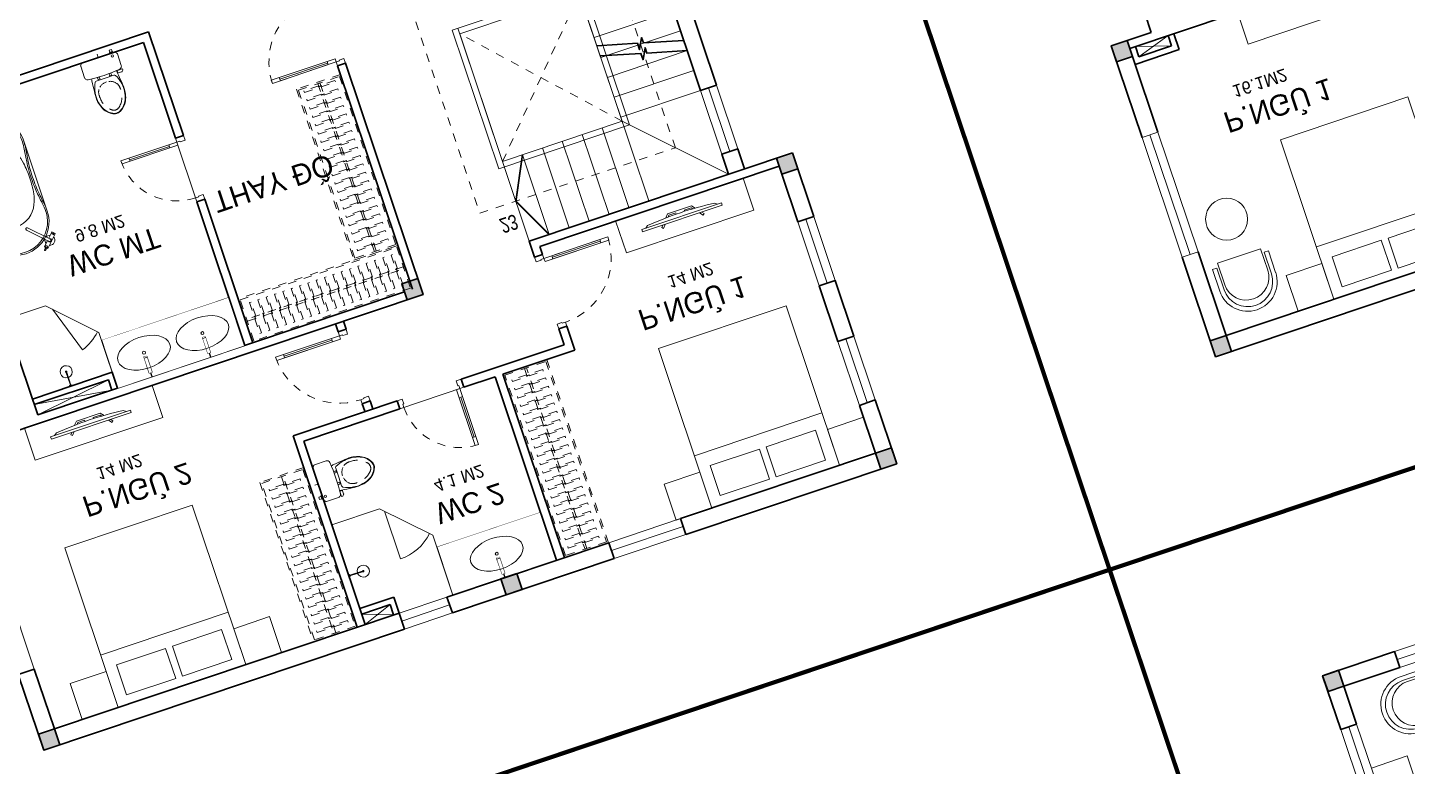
# Model space of a CAD drawing. Header units: metres. Extents: x 568336 to 569219, y 2065964 to 2066430.
# Drawn here: x 568357.95 to 568374.36, y 2066070.62 to 2066079.41 of the extents above; entities that cross this region are included whole.
import ezdxf

# ---------------------------------------------------------------- set-up
doc = ezdxf.new("R2010")
doc.units = ezdxf.units.M
for name, pattern in [('CENTER', [2, 1.25, -0.25, 0.25, -0.25]), ('DASHED', [0.75, 0.5, -0.25]), ('HIDDEN', [0.375, 0.25, -0.125]), ('HIDDEN2', [0.1875, 0.125, -0.0625]), ('X-5M-G-MB PHONGNGU$0$HIDDEN2', [0.1875, 0.125, -0.0625]), ('xref-thap C (mb tang 32-2)$0$HIDDEN', [0.375, 0.25, -0.125]), ('Xref-VCMT-BT3 - tuong bao$0$HIDDEN', [0.375, 0.25, -0.125])]:
    doc.linetypes.add(name, pattern=pattern)
doc.layers.get('0').update_dxf_attribs({"linetype": 'CONTINUOUS'})
doc.layers.get('DEFPOINTS').update_dxf_attribs({"linetype": 'CONTINUOUS'})
for name, color, linetype, lineweight in [('-CONCRETE', 1, 'CONTINUOUS', 35), ('-DOOR', 137, 'CONTINUOUS', 9), ('-FURNITURE', 46, 'CONTINUOUS', 9), ('-HIDE', 3, 'HIDDEN', 13), ('-KH', 143, 'CONTINUOUS', 13), ('-LINE1', 7, 'CONTINUOUS', 18), ('-RANH GIOI KHU DAT', 12, 'CENTER', 18), ('-TEXT', 7, 'CONTINUOUS', 15), ('-WALL', 4, 'CONTINUOUS', 35), ('Bighome_khuat', 251, 'DASHED', 5), ('TEXT25', 2, 'CONTINUOUS', 13)]:
    doc.layers.add(name, color=color, linetype=linetype, lineweight=lineweight)
doc.layers.add('-HATCH CONCRETE', color=54, linetype='CONTINUOUS')
doc.styles.add('1', font='arial.ttf')
doc.styles.add('T1', font='', dxfattribs={"height": 200})
doc.styles.get('T1').set_extended_font_data('VNgeometric Light')

# ---------------------------------------------------------------- blocks, each defined once
blk = doc.blocks.new('A$C32e20c34')
blk.add_line((657, 2050), (657, 450))
for points in [[(0, 2050), (450, 2050), (450, 2500), (0, 2500)], [(109, 1910), (485.5, 1910), (485.5, 1292.5), (109, 1292.5)], [(109, 590), (485.5, 590), (485.5, 1207.5), (109, 1207.5)], [(0, 450), (450, 450), (450, 0), (0, 0)]]:
    blk.add_lwpolyline(points, close=True)
blk.add_lwpolyline([(0, 2050), (2000, 2050), (2000, 450), (0, 450), (0, 2050)])
blk = doc.blocks.new('A$C5C575821')
at = {"layer": '-CONCRETE'}
h = blk.add_hatch(color=256, dxfattribs=at)
h.dxf.hatch_style = 1
h.paths.add_polyline_path([(0, 200), (0, 0), (200, 0), (200, 200)])
blk.add_lwpolyline([(0, 0), (200, 0), (200, 200), (0, 200)], close=True, dxfattribs=at)
blk = doc.blocks.new('LUOI M1')
at = {"layer": '-WALL'}
for p in [(-200, 13100), (4600, 13100), (8100, 13100), (-200, 9400), (4600, 9400), (8100, 9400), (-200, 5600), (4600, 5600), (8100, 5600), (-200, -200), (4600, -200), (8100, -200)]:
    blk.add_blockref('A$C5C575821', p, dxfattribs=at)
blk = doc.blocks.new('A$C06be1633')
at = {"layer": '-FURNITURE'}
for p, q in [((0, 54), (0, 324)), ((54, 54), (54, 324)), ((81, 0), (81, 270)), ((621, 270), (621, 0)), ((648, 324), (648, 54)), ((701, 324), (701, 54)), ((0, 54), (54, 54)), ((621, 0), (81, 0)), ((648, 54), (701, 54))]:
    blk.add_line(p, q, dxfattribs=at)
for centre, radius in [((351, 324), 351), ((351, 324), 297), ((351, 270), 270)]:
    blk.add_arc(centre, radius, 0, 180, dxfattribs=at)
blk = doc.blocks.new('BT1-T2')
at = {"layer": '-DOOR'}
for points in [[(203287, 45901), (203287, 46101), (201287, 46101), (201287, 45901)], [(203987, 45426), (204187, 45426), (204187, 44626), (203987, 44626)], [(195887, 44851), (195687, 44851), (195687, 43351), (195887, 43351)]]:
    blk.add_lwpolyline(points, close=True, dxfattribs=at)
for points in [[(203287, 46001), (201287, 46001)], [(204087, 45426), (204087, 44626)], [(195787, 44851), (195787, 43351)]]:
    blk.add_lwpolyline(points, dxfattribs=at)
at = {"layer": '-FURNITURE'}
blk.add_lwpolyline([(197239, 42701), (197239, 42301), (198839, 42301), (198839, 42701)], close=True, dxfattribs=at)
for points in [[(196367, 42431), (195957, 42301)], [(196367, 42301), (195957, 42431)]]:
    blk.add_lwpolyline(points, dxfattribs=at)
blk.add_circle((196332, 44592), 250, dxfattribs=at)
at = {"layer": '-RANH GIOI KHU DAT', "linetype": 'HIDDEN', "ltscale": 10, "const_width": 50}
blk.add_lwpolyline([(193687, 28101), (206187, 28101), (206187, 48101), (193687, 48101)], close=True, dxfattribs=at)
at = {"layer": '-WALL'}
for p, q in [((195687, 46101), (201287, 46101)), ((195687, 44851), (195687, 46101)), ((203287, 46101), (204187, 46101)), ((204187, 45426), (204187, 46101)), ((195887, 45901), (200487, 45901)), ((195887, 44851), (195887, 45901)), ((203287, 45901), (203987, 45901)), ((203987, 45426), (203987, 45901)), ((204187, 45426), (203987, 45426)), ((195687, 42201), (195687, 43351)), ((195887, 42401), (195887, 43351)), ((195887, 42501), (196437, 42501)), ((195957, 42431), (195957, 42301)), ((195957, 42431), (196367, 42431)), ((196367, 42431), (196367, 42301)), ((196437, 42501), (196437, 42301)), ((196188, 42201), (195687, 42201)), ((195887, 42301), (199487, 42301)), ((196188, 41961), (196188, 42201))]:
    blk.add_line(p, q, dxfattribs=at)
blk.add_lwpolyline([(203287, 45901), (203287, 46101)], dxfattribs=at)
at = {"layer": '-CONCRETE', "xscale": -1}
blk.add_blockref('LUOI M1', (203987, 32801), dxfattribs=at)
at = {"layer": '-FURNITURE'}
for name, p, rotation in [('A$C32e20c34', (196789, 45901), 270), ('A$C06be1633', (202982, 45797), 270), ('A$C32e20c34', (203987, 44876), 180)]:
    blk.add_blockref(name, p, dxfattribs=dict(at, rotation=rotation))
blk.add_blockref('A$C06be1633', (195982, 45053), dxfattribs=at)
at = {"layer": '-TEXT', "color": 2}
blk.add_text('P.NGỦ 1', height=250, dxfattribs=at).set_placement((196676, 43383))
at = {"layer": 'TEXT25', "style": 'T1'}
blk.add_text('16.1M2', height=150, rotation=360, dxfattribs=at).set_placement((196887, 43109))
blk = doc.blocks.new('BT4-T2')
at = {"layer": '-RANH GIOI KHU DAT', "linetype": 'HIDDEN', "ltscale": 10, "const_width": 50}
blk.add_lwpolyline([(200732, -112710), (181732, -112710), (181732, -127710), (186732, -132710), (200732, -132710)], close=True, dxfattribs=at)
blk = doc.blocks.new('Sink_Cicle')
blk.add_lwpolyline([(17, -50), (-17, -50), (-18, -252), (17, -252)], close=True)
blk.add_circle((0, -300), 17.5)
at = {"layer": 'DEFPOINTS'}
blk.add_line((0, -100), (0, 0), dxfattribs=at)
blk.add_wipeout([(17, -50), (-17, -50), (-18, -252), (17, -252)])
at = {"layer": '-FURNITURE', "linetype": 'Continuous'}
blk.add_ellipse((0, -300), major_axis=(-325, 0), ratio=0.584615, dxfattribs=at)
blk.add_line((-18, -237), (17, -237))
blk = doc.blocks.new('*U192')
at = {"ltscale": 300}
blk.add_lwpolyline([(0, 0), (1300, 0), (1300, -600), (0, -600)], close=True, dxfattribs=at)
blk.add_wipeout([(0, 0), (1300, 0), (1300, -600), (0, -600)], dxfattribs=at)
blk.add_blockref('Sink_Cicle', (650, 0), dxfattribs=at)
blk = doc.blocks.new('*U88')
at = {"color": 251}
blk.add_line((-70, 100), (-70, 700), dxfattribs=at)
for points in [[(-50, 0), (-50, 800), (-90, 800), (-90, 0)], [(-50, 100), (-90, 100), (-90, 700), (-50, 700)], [(-900, -100), (-840, -100), (-840, -40), (-850, -40), (-850, 0), (-900, 0)], [(0, -100), (-60, -100), (-60, -40), (-50, -40), (-50, 0), (0, 0)]]:
    blk.add_lwpolyline(points, close=True)
at = {"layer": 'Bighome_khuat', "linetype": 'Xref-VCMT-BT3 - tuong bao$0$HIDDEN'}
blk.add_arc((-50, 0), 800, 90, 180, dxfattribs=at)
blk = doc.blocks.new('A$C52EE6B0C')
for p, q in [((-17.21, 15.73), (17.22, 15.73)), ((-17.21, -15.76), (17.25, -15.76))]:
    blk.add_line(p, q)
for radius in [1.2, 1.06]:
    blk.add_circle((0, -0.01), radius)
for centre, radius, start, end in [((-17.24, -0.01), 15.75, 90.00005, 180.00602), ((-17.21, 0), 15.03, 114.01434, 180.05883), ((-17.26, 0.1), 14.92, 89.8926, 114.01434), ((-18.18, -21.57), 37.31, 80.32537, 88.55949), ((-17.86, -16.41), 31.44, 80.9553, 88.85173), ((3.49, 116.01), 102.69, 260.80643, 264.35645), ((10, 158.8), 145.24, 261.32176, 262.65662), ((-0.88, 77.07), 62.8, 262.97229, 270.8035), ((-0.44, 89.41), 75.84, 265.33614, 270.33552), ((0.89, 77.07), 62.8, 269.1965, 277.02771), ((0.58, 84.46), 70.9, 269.53626, 275.75097), ((-18.44, 226.88), 214.55, 276.99221, 278.59677), ((-9.99, 158.8), 145.24, 277.34338, 278.67824), ((18.19, -21.57), 37.31, 91.44051, 99.67463), ((17.5, -11.01), 26.04, 90.57162, 98.52624), ((17.38, 0.65), 14.38, 65.52402, 90.57162), ((17.25, -0.01), 15.75, 359.99398, 89.99995), ((17.03, -0.12), 15.22, 0.40185, 65.52402), ((-7.45, -0.4), 12.19, 113.36694, 178.17202), ((-5.42, -2.21), 14.69, 98.51976, 117.85129), ((-0.26, -36.68), 49.55, 89.69838, 98.51976), ((0.27, -36.68), 49.55, 81.48024, 90.30162), ((5.43, -2.21), 14.69, 62.14871, 81.48024), ((7.46, -0.4), 12.19, 1.82798, 66.63306), ((28.3, 2.77), 0.286, 160.80789, 185.67758), ((1.03, 0.06), 27.11, 359.84479, 5.67758), ((28.15, 2.82), 0.123, 123.47411, 160.80789), ((28.12, 2.87), 0.0732, 85.79125, 123.47411), ((28.11, 2.83), 0.109, 39.09426, 85.79125), ((27.99, 2.72), 0.275, 4.9413, 41.00239), ((1.84, 0.05), 26.56, 359.86069, 5.81543), ((-17.24, -0.02), 15.75, 179.99398, 269.99995), ((-17.21, -0.03), 15.03, 179.94113, 245.98566), ((-7.45, 0.37), 12.19, 181.82798, 246.63306), ((7.46, 0.37), 12.19, 293.36694, 358.17202), ((17.25, -0.02), 15.75, 270.00005, 0.00602), ((17.03, 0.09), 15.22, 294.47598, 359.59814), ((1.03, -0.09), 27.11, 354.32242, 0.15521), ((28.3, -2.8), 0.286, 174.32242, 199.19211), ((28.15, -2.85), 0.123, 199.19211, 236.52589), ((28.12, -2.89), 0.0732, 236.52589, 274.20875), ((28.11, -2.86), 0.109, 274.20875, 320.90574), ((27.99, -2.75), 0.275, 318.99761, 355.0587), ((1.84, -0.08), 26.56, 354.18457, 0.13931), ((-5.42, 2.18), 14.69, 242.14871, 261.48024), ((-0.26, 36.65), 49.55, 261.48024, 270.30162), ((0.27, 36.65), 49.55, 269.69838, 278.51976), ((5.43, 2.18), 14.69, 278.51976, 297.85129), ((-17.26, -0.13), 14.92, 245.98566, 270.1074), ((-18.18, 21.54), 37.31, 271.44051, 279.67463), ((-17.86, 16.38), 31.44, 271.14827, 279.0447), ((3.49, -116.04), 102.69, 95.64355, 99.19357), ((10, -158.82), 145.24, 97.34338, 98.67824), ((-0.88, -77.1), 62.8, 89.1965, 97.02771), ((-0.44, -89.44), 75.84, 89.66448, 94.66386), ((0.58, -84.49), 70.9, 84.24903, 90.46374), ((0.89, -77.1), 62.8, 82.97229, 90.8035), ((-18.44, -226.91), 214.55, 81.40323, 83.00779), ((-9.99, -158.82), 145.24, 81.32176, 82.65662), ((18.19, 21.54), 37.31, 260.32537, 268.55949), ((17.5, 10.99), 26.04, 261.47376, 269.42838), ((17.38, -0.67), 14.38, 269.42838, 294.47598)]:
    blk.add_arc(centre, radius, start, end)
at = {"layer": 'DEFPOINTS'}
for tag, p in [('MODELNUMBER', (0, 0)), ('TRADENAME', (0, 0)), ('PRODUCT', (0, 0)), ('MATERIAL', (0, -0.01))]:
    blk.add_attdef(tag, p, '', height=0.001, dxfattribs=at)
blk = doc.blocks.new('A$C4D835AF5')
at = {"layer": '-FURNITURE', "ltscale": 8}
for p, q in [((-3.94, 0.33), (-3.94, 0.87)), ((-3.86, 0.31), (-3.92, 0.31)), ((3.15, 0.91), (-3.9, 0.91)), ((-3.55, 0.46), (-3.55, 0.49)), ((-3.34, 0.49), (-3.34, 0.46)), ((-0.59, 0), (-0.59, -12.09)), ((0.59, 0), (0.59, -12.09)), ((3.15, -0.91), (3.15, 0.91)), ((3.17, 0.9), (3.15, 0.9)), ((3.17, -0.9), (3.17, 0.9)), ((3.19, 0.91), (3.98, 0.91)), ((4, -0.89), (4, 0.89)), ((-3.94, -0.87), (-3.94, -0.33)), ((-3.86, -0.31), (-3.92, -0.31)), ((-0.59, -0.91), (-3.9, -0.91)), ((-3.7, -0.45), (-3.7, -0.42)), ((-3.63, -0.46), (-3.62, -0.45)), ((-3.59, -0.47), (-3.59, -0.46)), ((-3.52, -0.47), (-3.52, -0.47)), ((-3.48, -0.49), (-3.49, -0.47)), ((-3.41, -0.49), (-3.4, -0.47)), ((-3.37, -0.47), (-3.37, -0.47)), ((-3.3, -0.47), (-3.3, -0.46)), ((-3.26, -0.46), (-3.27, -0.45)), ((-3.19, -0.45), (-3.19, -0.42)), ((3.15, -0.91), (0.59, -0.91)), ((3.17, -0.9), (3.15, -0.9)), ((3.19, -0.91), (3.98, -0.91))]:
    blk.add_line(p, q, dxfattribs=at)
for radius in [0.311, 0.264]:
    blk.add_circle((3.58, 0), radius, dxfattribs=at)
for centre, radius, start, end in [((-5.16, 0), 0.25, 92.26055, 178.09314), ((-5.17, -0.01), 0.24, 175.39887, 267.68368), ((-5.41, -2528.91), 2529.16, 89.96608, 89.99458), ((-3.9, 0.87), 0.0394, 90, 180), ((-3.92, 0.33), 0.0197, 180, 270), ((-3.44, -0.18), 0.68, 90.01556, 98.89807), ((-3.45, -0.18), 0.68, 81.10193, 89.98434), ((0, 0), 2.36, 22.54031, 157.45969), ((0, 0), 0.787, 318.59038, 221.40962), ((0, 0), 0.591, 0, 180), ((3.19, 0.89), 0.0197, 90, 180), ((3.98, 0.89), 0.0197, 0, 90), ((-4.56, 275.44), 275.69, 269.87137, 270.13441), ((-3.92, -0.33), 0.0197, 90, 180), ((-3.9, -0.87), 0.0394, 180, 270), ((-3.69, -0.45), 0.0116, 184.97306, 258.03407), ((-3.65, -0.25), 0.212, 257.28159, 272.58374), ((-3.64, -0.45), 0.0113, 272.46568, 345.44763), ((-3.58, -0.47), 0.0111, 186.41498, 247.44266), ((-3.54, -0.29), 0.191, 257.51752, 274.78533), ((-3.53, -0.47), 0.013, 270.86275, 343.93336), ((-3.47, -0.49), 0.0123, 192.37903, 260.14229), ((-3.45, -0.3), 0.207, 262.20059, 277.93411), ((-3.42, -0.49), 0.0113, 277.30775, 350.61998), ((-3.36, -0.47), 0.012, 194.1286, 259.0417), ((-3.34, -0.27), 0.209, 264.20628, 279.02841), ((-3.31, -0.47), 0.013, 269.18756, 350.22193), ((-3.25, -0.45), 0.0111, 194.19217, 261.8514), ((-3.24, -0.24), 0.225, 267.1756, 281.67278), ((-3.2, -0.45), 0.0128, 280.60322, 352.14738), ((0, 0), 2.36, 202.54031, 255.4906), ((0, 0), 2.36, 284.50926, 337.45969), ((3.19, -0.89), 0.0197, 180, 270), ((3.98, -0.89), 0.0197, 270, 0), ((0, -12.09), 0.591, 180, 0)]:
    blk.add_arc(centre, radius, start, end, dxfattribs=at)
blk.add_ellipse((-3.44, 0), major_axis=(0.555, 0), ratio=0.849194, dxfattribs=at)
for tag, p in [('MODELNUMBER', (0, 0.01)), ('TRADENAME', (0, 0.01)), ('PRODUCT', (0, 0.01)), ('MATERIAL', (0, 0))]:
    blk.add_attdef(tag, p, '', height=0.001, dxfattribs=at)
blk = doc.blocks.new('A$C513779E1')
at = {"layer": '-FURNITURE', "ltscale": 5}
for p, q in [((-156, -560), (-156, -682)), ((164, -561), (164, -682))]:
    blk.add_line(p, q, dxfattribs=at)
for centre, radius, start, end in [((-121, -560), 34.2, 97.7975, 180.4786), ((-1, -2204), 1683, 85.3853, 94.2746), ((130, -561), 34.2, 359.5588, 82.2399), ((-122, -683), 34.2, 179.465, 262.1462), ((-1, 962), 1683, 265.7382, 274.6274), ((130, -682), 34.2, 277.7038, 0.3849)]:
    blk.add_arc(centre, radius, start, end, dxfattribs=at)
at = {"layer": '-FURNITURE', "ltscale": 8}
ref = blk.add_blockref('A$C4D835AF5', (-319, 776), dxfattribs=dict(at, xscale=-25.08682081009749, yscale=25.08682081009749, zscale=25.08682081009749, rotation=45))
ref.add_attrib('MODELNUMBER', 'K-T97328-4', (-319, 776), dxfattribs={"layer": 'DEFPOINTS', "height": 0.0251, "rotation": 225})
ref.add_attrib('TRADENAME', 'PURIST', (-319, 776), dxfattribs={"layer": 'DEFPOINTS', "height": 0.0251, "rotation": 225})
ref.add_attrib('PRODUCT', 'BATH FILLER', (-319, 776), dxfattribs={"layer": 'DEFPOINTS', "height": 0.0251, "rotation": 225})
ref.add_attrib('MATERIAL', 'PREMIUM MATERIALS', (-319, 776), dxfattribs={"layer": 'DEFPOINTS', "height": 0.0251, "rotation": 225})
at = {"layer": '-FURNITURE', "xscale": 25.39829667096628, "yscale": 25.39829667096628, "zscale": 25.39829667096628, "rotation": 270}
blk.add_blockref('A$C52EE6B0C', (0, 0), dxfattribs=at).add_auto_attribs({'MODELNUMBER': 'K-1800', 'TRADENAME': 'ABRAZO', 'PRODUCT': 'BATH', 'MATERIAL': 'LITHOCAST'})
blk = doc.blocks.new('shower')
for points in [[(180919, -32316), (180912, -32316), (180912, -32147), (180919, -32147)], [(180929, -32327), (180902, -32327), (180902, -32316), (180929, -32316)]]:
    blk.add_lwpolyline(points, close=True)
for radius, start, end in [(72, 272.7907, 267.2093), (8.35, 294.8355, 245.1645)]:
    blk.add_arc((180916, -32147), radius, start, end)
blk = doc.blocks.new('A$C18091ED7')
for p, q in [((0, -42), (0, 0)), ((146, -27), (179, -27)), ((146, -27), (146, -30)), ((146, -30), (166, -30)), ((153, -37), (146, -30)), ((152, 0), (152, -27)), ((152, 0), (179, 0)), ((153, -37), (166, -37)), ((153, -40), (153, -37)), ((153, -40), (178, -40)), ((153, -40), (178, -40)), ((153, -40), (153, -42)), ((185, -30), (166, -30)), ((178, -37), (166, -37)), ((185, -30), (178, -37)), ((178, -37), (178, -40)), ((178, -40), (178, -42)), ((179, 0), (179, -27)), ((179, -27), (185, -27)), ((185, -27), (185, -30)), ((-83, -267), (-83, -300)), ((-83, -278), (-83, -288)), ((-61, -290), (-83, -290)), ((-63, -265), (-81, -265)), ((-61, -267), (-61, -300)), ((61, -267), (61, -300)), ((61, -290), (83, -290)), ((63, -265), (81, -265)), ((83, -267), (83, -300)), ((83, -278), (83, -288)), ((165, -262), (165, -290)), ((168, -260), (228, -260)), ((168, -292), (207, -292)), ((231, -274), (231, -262))]:
    blk.add_line(p, q)
for points in [[(230, -219, -0.137407), (225, -235), (222, -241, -0.236081), (198, -255, -0.051961), (-198, -255, -0.236081), (-222, -241), (-225, -235, -0.137407), (-230, -219), (-230, -72, -0.198912), (-226, -63), (-209, -46, -0.198912), (-200, -42), (0, -42), (200, -42, -0.198912), (209, -46), (226, -63, -0.198912), (230, -72)], [(144, -619, -0.212405), (26, -734, -0.027685), (-1, -739, -0.022279), (-26, -734, -0.212405), (-144, -619, -0.142796), (-167, -428, -0.093005), (-128, -309, -0.256439), (-111, -300), (0, -300), (111, -300, -0.256439), (128, -309, -0.093005), (167, -428, -0.142796)]]:
    blk.add_lwpolyline(points, format="xyb", close=True)
at = {"linetype": 'xref-thap C (mb tang 32-2)$0$HIDDEN', "ltscale": 100}
blk.add_lwpolyline([(61, -669, -0.199031), (0, -699, -0.199031), (-61, -669, -0.218924), (-132, -478, -0.153791), (-112, -404, -0.236701), (0, -348, -0.236701), (112, -404, -0.153791), (132, -478, -0.218924)], format="xyb", close=True, dxfattribs=at)
blk.add_circle((166, -78), 13.9)
for centre, radius, start, end in [((-81, -267), 1.98, 90, 180), ((-63, -267), 1.98, 0, 90), ((63, -267), 1.98, 90, 180), ((81, -267), 1.98, 0, 90), ((168, -262), 2.47, 90, 180), ((168, -290), 2.47, 180, 270), ((207, -277), 15.5, 270, 306.4659), ((168, -225), 80.1, 306.4659, 320.3123), ((228, -274), 2.47, 320.3123, 0)]:
    blk.add_arc(centre, radius, start, end)
for points in [[(-156, -259), (-157, -267), (-164, -328), (-169, -385), (-184, -528), (-136, -679), (-50, -735), (-20, -741), (0, -744)], [(156, -259), (157, -267), (164, -328), (169, -385), (184, -528), (136, -679), (50, -735), (20, -741), (0, -744)]]:
    blk.add_open_spline(points, degree=3, knots=[130.613938, 130.613938, 130.613938, 130.613938, 152.852109, 311.129351, 417.703951, 561.383393, 697.692632, 710.812262, 710.812262, 710.812262, 710.812262])
blk = doc.blocks.new('*U96')
at = {"color": 251}
blk.add_line((-70, 100), (-70, 600), dxfattribs=at)
for points in [[(-50, 0), (-50, 700), (-90, 700), (-90, 0)], [(-50, 100), (-90, 100), (-90, 600), (-50, 600)], [(-800, -100), (-740, -100), (-740, -40), (-750, -40), (-750, 0), (-800, 0)], [(0, -100), (-60, -100), (-60, -40), (-50, -40), (-50, 0), (0, 0)]]:
    blk.add_lwpolyline(points, close=True)
at = {"layer": 'Bighome_khuat', "linetype": 'Xref-VCMT-BT3 - tuong bao$0$HIDDEN'}
blk.add_arc((-50, 0), 700, 90, 180, dxfattribs=at)
blk = doc.blocks.new('XR.MB.LM123$0$tvi 1')
blk.add_lwpolyline([(29, 0), (29, -1000), (0, -1000), (0, 0)], close=True)
for points in [[(29, -50), (52, -81)], [(-24, -236), (-39, -252)], [(0, -285), (-39, -252)], [(0, -256), (-24, -236)], [(70, -315), (111, -350), (111, -650), (70, -685)], [(89, -446), (89, -360), (71, -345)], [(89, -446), (73, -446)], [(89, -554), (89, -640), (71, -655)], [(89, -554), (73, -554)], [(0, -715), (-39, -748)], [(-24, -764), (-39, -748)], [(0, -744), (-24, -764)], [(29, -950), (52, -919)]]:
    blk.add_lwpolyline(points)
blk.add_arc((-4025, -500), 4099, 354.1311, 5.8689)
blk = doc.blocks.new('*U194')
at = {"linetype": 'X-5M-G-MB PHONGNGU$0$HIDDEN2'}
for points in [[(0, 600), (0, 0), (2182, 0), (2182, 600)], [(2162, 580), (2162, 20), (20, 20), (20, 580)], [(2162, 287), (2162, 313), (20, 313), (20, 287)], [(114, 319), (109, 319), (109, 280), (114, 280)], [(228, 319), (223, 319), (223, 280), (228, 280)], [(342, 319), (337, 319), (337, 280), (342, 280)], [(456, 319), (451, 319), (451, 280), (456, 280)], [(570, 319), (565, 319), (565, 280), (570, 280)], [(684, 319), (679, 319), (679, 280), (684, 280)], [(798, 319), (793, 319), (793, 280), (798, 280)], [(912, 319), (907, 319), (907, 280), (912, 280)], [(1026, 319), (1021, 319), (1021, 280), (1026, 280)], [(1140, 319), (1135, 319), (1135, 280), (1140, 280)], [(1254, 319), (1249, 319), (1249, 280), (1254, 280)], [(1368, 319), (1363, 319), (1363, 280), (1368, 280)], [(1482, 319), (1477, 319), (1477, 280), (1482, 280)], [(1596, 319), (1591, 319), (1591, 280), (1596, 280)], [(1710, 319), (1705, 319), (1705, 280), (1710, 280)], [(1824, 319), (1819, 319), (1819, 280), (1824, 280)], [(1938, 319), (1933, 319), (1933, 280), (1938, 280)], [(2052, 319), (2047, 319), (2047, 280), (2052, 280)]]:
    blk.add_lwpolyline(points, close=True, dxfattribs=at)
for points in [[(122, 313), (122, 515), (100, 515), (100, 313)], [(236, 313), (236, 515), (214, 515), (214, 313)], [(350, 313), (350, 515), (328, 515), (328, 313)], [(464, 313), (464, 515), (442, 515), (442, 313)], [(578, 313), (578, 515), (556, 515), (556, 313)], [(692, 313), (692, 515), (670, 515), (670, 313)], [(806, 313), (806, 515), (784, 515), (784, 313)], [(920, 313), (920, 515), (898, 515), (898, 313)], [(1034, 313), (1034, 515), (1012, 515), (1012, 313)], [(1148, 313), (1148, 515), (1126, 515), (1126, 313)], [(1262, 313), (1262, 515), (1240, 515), (1240, 313)], [(1376, 313), (1376, 515), (1354, 515), (1354, 313)], [(1490, 313), (1490, 515), (1468, 515), (1468, 313)], [(1604, 313), (1604, 515), (1582, 515), (1582, 313)], [(1718, 313), (1718, 515), (1696, 515), (1696, 313)], [(1832, 313), (1832, 515), (1810, 515), (1810, 313)], [(1946, 313), (1946, 515), (1924, 515), (1924, 313)], [(2060, 313), (2060, 515), (2038, 515), (2038, 313)], [(100, 287), (100, 92), (122, 92), (122, 287)], [(214, 287), (214, 92), (236, 92), (236, 287)], [(328, 287), (328, 92), (350, 92), (350, 287)], [(442, 287), (442, 92), (464, 92), (464, 287)], [(556, 287), (556, 92), (578, 92), (578, 287)], [(670, 287), (670, 92), (692, 92), (692, 287)], [(784, 287), (784, 92), (806, 92), (806, 287)], [(898, 287), (898, 92), (920, 92), (920, 287)], [(1012, 287), (1012, 92), (1034, 92), (1034, 287)], [(1126, 287), (1126, 92), (1148, 92), (1148, 287)], [(1240, 287), (1240, 92), (1262, 92), (1262, 287)], [(1354, 287), (1354, 92), (1376, 92), (1376, 287)], [(1468, 287), (1468, 92), (1490, 92), (1490, 287)], [(1582, 287), (1582, 92), (1604, 92), (1604, 287)], [(1696, 287), (1696, 92), (1718, 92), (1718, 287)], [(1810, 287), (1810, 92), (1832, 92), (1832, 287)], [(1924, 287), (1924, 92), (1946, 92), (1946, 287)], [(2038, 287), (2038, 92), (2060, 92), (2060, 287)]]:
    blk.add_lwpolyline(points, dxfattribs=at)
blk = doc.blocks.new('*U195')
at = {"linetype": 'X-5M-G-MB PHONGNGU$0$HIDDEN2'}
for points in [[(0, 600), (0, 0), (2339, 0), (2339, 600)], [(2319, 580), (2319, 20), (20, 20), (20, 580)], [(2319, 287), (2319, 313), (20, 313), (20, 287)], [(114, 319), (109, 319), (109, 280), (114, 280)], [(228, 319), (223, 319), (223, 280), (228, 280)], [(342, 319), (337, 319), (337, 280), (342, 280)], [(456, 319), (451, 319), (451, 280), (456, 280)], [(570, 319), (565, 319), (565, 280), (570, 280)], [(684, 319), (679, 319), (679, 280), (684, 280)], [(798, 319), (793, 319), (793, 280), (798, 280)], [(912, 319), (907, 319), (907, 280), (912, 280)], [(1026, 319), (1021, 319), (1021, 280), (1026, 280)], [(1140, 319), (1135, 319), (1135, 280), (1140, 280)], [(1254, 319), (1249, 319), (1249, 280), (1254, 280)], [(1368, 319), (1363, 319), (1363, 280), (1368, 280)], [(1482, 319), (1477, 319), (1477, 280), (1482, 280)], [(1596, 319), (1591, 319), (1591, 280), (1596, 280)], [(1710, 319), (1705, 319), (1705, 280), (1710, 280)], [(1824, 319), (1819, 319), (1819, 280), (1824, 280)], [(1938, 319), (1933, 319), (1933, 280), (1938, 280)], [(2052, 319), (2047, 319), (2047, 280), (2052, 280)], [(2166, 319), (2161, 319), (2161, 280), (2166, 280)], [(2280, 319), (2275, 319), (2275, 280), (2280, 280)]]:
    blk.add_lwpolyline(points, close=True, dxfattribs=at)
for points in [[(122, 313), (122, 515), (100, 515), (100, 313)], [(236, 313), (236, 515), (214, 515), (214, 313)], [(350, 313), (350, 515), (328, 515), (328, 313)], [(464, 313), (464, 515), (442, 515), (442, 313)], [(578, 313), (578, 515), (556, 515), (556, 313)], [(692, 313), (692, 515), (670, 515), (670, 313)], [(806, 313), (806, 515), (784, 515), (784, 313)], [(920, 313), (920, 515), (898, 515), (898, 313)], [(1034, 313), (1034, 515), (1012, 515), (1012, 313)], [(1148, 313), (1148, 515), (1126, 515), (1126, 313)], [(1262, 313), (1262, 515), (1240, 515), (1240, 313)], [(1376, 313), (1376, 515), (1354, 515), (1354, 313)], [(1490, 313), (1490, 515), (1468, 515), (1468, 313)], [(1604, 313), (1604, 515), (1582, 515), (1582, 313)], [(1718, 313), (1718, 515), (1696, 515), (1696, 313)], [(1832, 313), (1832, 515), (1810, 515), (1810, 313)], [(1946, 313), (1946, 515), (1924, 515), (1924, 313)], [(2060, 313), (2060, 515), (2038, 515), (2038, 313)], [(2174, 313), (2174, 515), (2152, 515), (2152, 313)], [(2288, 313), (2288, 515), (2266, 515), (2266, 313)], [(100, 287), (100, 92), (122, 92), (122, 287)], [(214, 287), (214, 92), (236, 92), (236, 287)], [(328, 287), (328, 92), (350, 92), (350, 287)], [(442, 287), (442, 92), (464, 92), (464, 287)], [(556, 287), (556, 92), (578, 92), (578, 287)], [(670, 287), (670, 92), (692, 92), (692, 287)], [(784, 287), (784, 92), (806, 92), (806, 287)], [(898, 287), (898, 92), (920, 92), (920, 287)], [(1012, 287), (1012, 92), (1034, 92), (1034, 287)], [(1126, 287), (1126, 92), (1148, 92), (1148, 287)], [(1240, 287), (1240, 92), (1262, 92), (1262, 287)], [(1354, 287), (1354, 92), (1376, 92), (1376, 287)], [(1468, 287), (1468, 92), (1490, 92), (1490, 287)], [(1582, 287), (1582, 92), (1604, 92), (1604, 287)], [(1696, 287), (1696, 92), (1718, 92), (1718, 287)], [(1810, 287), (1810, 92), (1832, 92), (1832, 287)], [(1924, 287), (1924, 92), (1946, 92), (1946, 287)], [(2038, 287), (2038, 92), (2060, 92), (2060, 287)], [(2152, 287), (2152, 92), (2174, 92), (2174, 287)], [(2266, 287), (2266, 92), (2288, 92), (2288, 287)]]:
    blk.add_lwpolyline(points, dxfattribs=at)
blk = doc.blocks.new('*U193')
at = {"linetype": 'X-5M-G-MB PHONGNGU$0$HIDDEN2'}
for points in [[(0, 600), (0, 0), (2509, 0), (2509, 600)], [(2489, 580), (2489, 20), (20, 20), (20, 580)], [(2489, 287), (2489, 313), (20, 313), (20, 287)], [(114, 319), (109, 319), (109, 280), (114, 280)], [(228, 319), (223, 319), (223, 280), (228, 280)], [(342, 319), (337, 319), (337, 280), (342, 280)], [(456, 319), (451, 319), (451, 280), (456, 280)], [(570, 319), (565, 319), (565, 280), (570, 280)], [(684, 319), (679, 319), (679, 280), (684, 280)], [(798, 319), (793, 319), (793, 280), (798, 280)], [(912, 319), (907, 319), (907, 280), (912, 280)], [(1026, 319), (1021, 319), (1021, 280), (1026, 280)], [(1140, 319), (1135, 319), (1135, 280), (1140, 280)], [(1254, 319), (1249, 319), (1249, 280), (1254, 280)], [(1368, 319), (1363, 319), (1363, 280), (1368, 280)], [(1482, 319), (1477, 319), (1477, 280), (1482, 280)], [(1596, 319), (1591, 319), (1591, 280), (1596, 280)], [(1710, 319), (1705, 319), (1705, 280), (1710, 280)], [(1824, 319), (1819, 319), (1819, 280), (1824, 280)], [(1938, 319), (1933, 319), (1933, 280), (1938, 280)], [(2052, 319), (2047, 319), (2047, 280), (2052, 280)], [(2166, 319), (2161, 319), (2161, 280), (2166, 280)], [(2280, 319), (2275, 319), (2275, 280), (2280, 280)], [(2394, 319), (2389, 319), (2389, 280), (2394, 280)]]:
    blk.add_lwpolyline(points, close=True, dxfattribs=at)
for points in [[(122, 313), (122, 515), (100, 515), (100, 313)], [(236, 313), (236, 515), (214, 515), (214, 313)], [(350, 313), (350, 515), (328, 515), (328, 313)], [(464, 313), (464, 515), (442, 515), (442, 313)], [(578, 313), (578, 515), (556, 515), (556, 313)], [(692, 313), (692, 515), (670, 515), (670, 313)], [(806, 313), (806, 515), (784, 515), (784, 313)], [(920, 313), (920, 515), (898, 515), (898, 313)], [(1034, 313), (1034, 515), (1012, 515), (1012, 313)], [(1148, 313), (1148, 515), (1126, 515), (1126, 313)], [(1262, 313), (1262, 515), (1240, 515), (1240, 313)], [(1376, 313), (1376, 515), (1354, 515), (1354, 313)], [(1490, 313), (1490, 515), (1468, 515), (1468, 313)], [(1604, 313), (1604, 515), (1582, 515), (1582, 313)], [(1718, 313), (1718, 515), (1696, 515), (1696, 313)], [(1832, 313), (1832, 515), (1810, 515), (1810, 313)], [(1946, 313), (1946, 515), (1924, 515), (1924, 313)], [(2060, 313), (2060, 515), (2038, 515), (2038, 313)], [(2174, 313), (2174, 515), (2152, 515), (2152, 313)], [(2288, 313), (2288, 515), (2266, 515), (2266, 313)], [(2402, 313), (2402, 515), (2380, 515), (2380, 313)], [(100, 287), (100, 92), (122, 92), (122, 287)], [(214, 287), (214, 92), (236, 92), (236, 287)], [(328, 287), (328, 92), (350, 92), (350, 287)], [(442, 287), (442, 92), (464, 92), (464, 287)], [(556, 287), (556, 92), (578, 92), (578, 287)], [(670, 287), (670, 92), (692, 92), (692, 287)], [(784, 287), (784, 92), (806, 92), (806, 287)], [(898, 287), (898, 92), (920, 92), (920, 287)], [(1012, 287), (1012, 92), (1034, 92), (1034, 287)], [(1126, 287), (1126, 92), (1148, 92), (1148, 287)], [(1240, 287), (1240, 92), (1262, 92), (1262, 287)], [(1354, 287), (1354, 92), (1376, 92), (1376, 287)], [(1468, 287), (1468, 92), (1490, 92), (1490, 287)], [(1582, 287), (1582, 92), (1604, 92), (1604, 287)], [(1696, 287), (1696, 92), (1718, 92), (1718, 287)], [(1810, 287), (1810, 92), (1832, 92), (1832, 287)], [(1924, 287), (1924, 92), (1946, 92), (1946, 287)], [(2038, 287), (2038, 92), (2060, 92), (2060, 287)], [(2152, 287), (2152, 92), (2174, 92), (2174, 287)], [(2266, 287), (2266, 92), (2288, 92), (2288, 287)], [(2380, 287), (2380, 92), (2402, 92), (2402, 287)]]:
    blk.add_lwpolyline(points, dxfattribs=at)
blk = doc.blocks.new('*U189')
at = {"linetype": 'X-5M-G-MB PHONGNGU$0$HIDDEN2'}
for points in [[(0, 600), (0, 0), (2182, 0), (2182, 600)], [(2162, 580), (2162, 20), (20, 20), (20, 580)], [(2162, 287), (2162, 313), (20, 313), (20, 287)], [(114, 319), (109, 319), (109, 280), (114, 280)], [(228, 319), (223, 319), (223, 280), (228, 280)], [(342, 319), (337, 319), (337, 280), (342, 280)], [(456, 319), (451, 319), (451, 280), (456, 280)], [(570, 319), (565, 319), (565, 280), (570, 280)], [(684, 319), (679, 319), (679, 280), (684, 280)], [(798, 319), (793, 319), (793, 280), (798, 280)], [(912, 319), (907, 319), (907, 280), (912, 280)], [(1026, 319), (1021, 319), (1021, 280), (1026, 280)], [(1140, 319), (1135, 319), (1135, 280), (1140, 280)], [(1254, 319), (1249, 319), (1249, 280), (1254, 280)], [(1368, 319), (1363, 319), (1363, 280), (1368, 280)], [(1482, 319), (1477, 319), (1477, 280), (1482, 280)], [(1596, 319), (1591, 319), (1591, 280), (1596, 280)], [(1710, 319), (1705, 319), (1705, 280), (1710, 280)], [(1824, 319), (1819, 319), (1819, 280), (1824, 280)], [(1938, 319), (1933, 319), (1933, 280), (1938, 280)], [(2052, 319), (2047, 319), (2047, 280), (2052, 280)]]:
    blk.add_lwpolyline(points, close=True, dxfattribs=at)
for points in [[(122, 313), (122, 515), (100, 515), (100, 313)], [(236, 313), (236, 515), (214, 515), (214, 313)], [(350, 313), (350, 515), (328, 515), (328, 313)], [(464, 313), (464, 515), (442, 515), (442, 313)], [(578, 313), (578, 515), (556, 515), (556, 313)], [(692, 313), (692, 515), (670, 515), (670, 313)], [(806, 313), (806, 515), (784, 515), (784, 313)], [(920, 313), (920, 515), (898, 515), (898, 313)], [(1034, 313), (1034, 515), (1012, 515), (1012, 313)], [(1148, 313), (1148, 515), (1126, 515), (1126, 313)], [(1262, 313), (1262, 515), (1240, 515), (1240, 313)], [(1376, 313), (1376, 515), (1354, 515), (1354, 313)], [(1490, 313), (1490, 515), (1468, 515), (1468, 313)], [(1604, 313), (1604, 515), (1582, 515), (1582, 313)], [(1718, 313), (1718, 515), (1696, 515), (1696, 313)], [(1832, 313), (1832, 515), (1810, 515), (1810, 313)], [(1946, 313), (1946, 515), (1924, 515), (1924, 313)], [(2060, 313), (2060, 515), (2038, 515), (2038, 313)], [(100, 287), (100, 92), (122, 92), (122, 287)], [(214, 287), (214, 92), (236, 92), (236, 287)], [(328, 287), (328, 92), (350, 92), (350, 287)], [(442, 287), (442, 92), (464, 92), (464, 287)], [(556, 287), (556, 92), (578, 92), (578, 287)], [(670, 287), (670, 92), (692, 92), (692, 287)], [(784, 287), (784, 92), (806, 92), (806, 287)], [(898, 287), (898, 92), (920, 92), (920, 287)], [(1012, 287), (1012, 92), (1034, 92), (1034, 287)], [(1126, 287), (1126, 92), (1148, 92), (1148, 287)], [(1240, 287), (1240, 92), (1262, 92), (1262, 287)], [(1354, 287), (1354, 92), (1376, 92), (1376, 287)], [(1468, 287), (1468, 92), (1490, 92), (1490, 287)], [(1582, 287), (1582, 92), (1604, 92), (1604, 287)], [(1696, 287), (1696, 92), (1718, 92), (1718, 287)], [(1810, 287), (1810, 92), (1832, 92), (1832, 287)], [(1924, 287), (1924, 92), (1946, 92), (1946, 287)], [(2038, 287), (2038, 92), (2060, 92), (2060, 287)]]:
    blk.add_lwpolyline(points, dxfattribs=at)
blk = doc.blocks.new('BT4.5-T2')
at = {"layer": '-DOOR'}
for points in [[(497610.2, -231338.2), (497610.2, -231138.2), (496710.2, -231138.2), (496710.2, -231338.2)], [(500054.1, -232738.5), (500254.1, -232738.5), (500254.1, -231938.5), (500054.1, -231938.5)], [(489754.1, -232088.4), (489554.1, -232088.4), (489554.1, -234088.4), (489754.1, -234088.4)], [(500054.1, -234238.9), (500254.1, -234238.9), (500254.1, -233438.9), (500054.1, -233438.9)], [(499454.1, -235288.6), (499654.1, -235288.6), (499654.1, -236088.6), (499454.1, -236088.6)]]:
    blk.add_lwpolyline(points, close=True, dxfattribs=at)
for points in [[(494679.8, -231238.2), (494079.8, -231238.2)], [(496710.2, -231238.2), (497610.2, -231238.2)], [(500154.1, -231938.5), (500154.1, -232738.5)], [(500154.1, -233438.9), (500154.1, -234238.9)], [(494862, -233638.6), (495662, -233638.6)], [(499554.1, -236088.6), (499554.1, -235288.6)], [(493354.1, -236738.6), (493354.1, -237538.6)]]:
    blk.add_lwpolyline(points, dxfattribs=at)
at = {"layer": '-FURNITURE'}
for points in [[(494009.8, -231468.2), (493654.4, -231338.2)], [(494009.8, -231338.2), (493654.4, -231468.2)], [(494298.8, -232544.1), (494298.8, -231944.1)], [(491318.4, -236074.2), (491503.4, -235503.5)]]:
    blk.add_lwpolyline(points, dxfattribs=at)
for points in [[(490555.3, -234438.6), (490555.3, -234838.6), (492155.3, -234838.6), (492155.3, -234438.6)], [(498004.1, -234538.6), (498004.1, -234938.6), (499604.1, -234938.6), (499604.1, -234538.6)], [(493354.1, -234938.6), (491754.1, -234938.6), (491754.1, -235538.6), (493354.1, -235538.6)]]:
    blk.add_lwpolyline(points, close=True, dxfattribs=at)
at = {"layer": '-HIDE', "ltscale": 10}
for points in [[(496954.1, -236038.6), (498454.1, -237638.6)], [(498454.1, -236038.6), (496954.1, -237638.6)]]:
    blk.add_lwpolyline(points, dxfattribs=at)
at = {"layer": '-KH', "linetype": 'HIDDEN2', "ltscale": 5}
blk.add_lwpolyline([(496502.2, -238138.6), (496502.2, -235538.6), (498954.1, -235538.6), (498954.1, -238138.6)], close=True, dxfattribs=at)
at = {"layer": '-LINE1'}
for p, q in [((496954.1, -237708.6), (496954.1, -235038.6)), ((497204.1, -236038.6), (497204.1, -235038.6)), ((497454.1, -236038.6), (497454.1, -235038.6)), ((497704.1, -236038.6), (497704.1, -235038.6)), ((497954.1, -236038.6), (497954.1, -235038.6)), ((498204.1, -236038.6), (498204.1, -235038.6)), ((498454.1, -238638.6), (498454.1, -235038.6))]:
    blk.add_line(p, q, dxfattribs=at)
at = {"layer": '-LINE1', "const_width": 20}
blk.add_lwpolyline([(497204.1, -235038.6), (496954.1, -235538.6), (497204.1, -236038.6)], dxfattribs=at)
at = {"layer": '-LINE1'}
for points in [[(498454.1, -236038.6), (499454.1, -235038.6)], [(498454.1, -236088.6), (499454.1, -236088.6)], [(498454.1, -236338.6), (499454.1, -236338.6)], [(498454.1, -236588.6), (499454.1, -236588.6)], [(498454.1, -236838.6), (499454.1, -236838.6)], [(498454.1, -237088.6), (499454.1, -237088.6)]]:
    blk.add_lwpolyline(points, dxfattribs=at)
for points in [[(496884.1, -235968.6), (498524.1, -235968.6), (498524.1, -237708.6), (496884.1, -237708.6)], [(496954.1, -236038.6), (498454.1, -236038.6), (498454.1, -237638.6), (496954.1, -237638.6)]]:
    blk.add_lwpolyline(points, close=True, dxfattribs=at)
at = {"layer": '-WALL'}
for p, q in [((489554.1, -232088.4), (489554.1, -231138.2)), ((494079.8, -231138.2), (489554.1, -231138.2)), ((494079.8, -231338.2), (494079.8, -231138.2)), ((496710.2, -231138.2), (494679.8, -231138.2)), ((496710.2, -231138.2), (496710.2, -231338.2)), ((500254.1, -231138.2), (497610.2, -231138.2)), ((500254.1, -231938.5), (500254.1, -231138.2)), ((489754.1, -232088.4), (489754.1, -231338.2)), ((494079.8, -231338.2), (489754.1, -231338.2)), ((493554.4, -233738.6), (493554.4, -231338.2)), ((493654.4, -233638.6), (493654.4, -231338.2)), ((494009.8, -231468.2), (494009.8, -231338.2)), ((494079.8, -231538.2), (494079.8, -231338.2)), ((496154.4, -233638.6), (496154.4, -231338.2)), ((500054.1, -231338.2), (497610.2, -231338.2)), ((500054.1, -231938.5), (500054.1, -231338.2)), ((493654.4, -231468.2), (494009.8, -231468.2)), ((493654.4, -231538.2), (494079.8, -231538.2)), ((500254.1, -231938.5), (500054.1, -231938.5)), ((500054.1, -232738.5), (500054.1, -233438.9)), ((500254.1, -232738.5), (500254.1, -233438.9)), ((500254.1, -233438.9), (500054.1, -233438.9)), ((494862, -233638.6), (493654.4, -233638.6)), ((494862, -233738.6), (494862, -233638.6)), ((496054.4, -233638.6), (495662, -233638.6)), ((495662, -233738.6), (495662, -233638.6)), ((497054.1, -233638.6), (496154.4, -233638.6)), ((497054.1, -233938.6), (497054.1, -233638.6)), ((494862, -233738.6), (493554.4, -233738.6)), ((494454.4, -233838.6), (494454.4, -233742.9)), ((494554.4, -233838.6), (494454.4, -233838.6)), ((494554.4, -233838.6), (494554.4, -233738.6)), ((496954.1, -233738.6), (495662, -233738.6)), ((496954.1, -233938.6), (496954.1, -233738.6)), ((497054.1, -233938.6), (496954.1, -233938.6)), ((500054.1, -234838.6), (500054.1, -234238.9)), ((500254.1, -235038.6), (500254.1, -234238.9)), ((494454.4, -234838.6), (494454.4, -234738.6)), ((494554.4, -234738.6), (494454.4, -234738.6)), ((494554.4, -234838.6), (494554.4, -234738.6)), ((495554.4, -234838.6), (489754.1, -234838.6)), ((490754.1, -236238.6), (490754.1, -234938.6)), ((495354.4, -234938.6), (490754.1, -234938.6)), ((493454.1, -236738.6), (493454.1, -234938.6)), ((495454.4, -237738.6), (495454.4, -234938.6)), ((495554.4, -237738.6), (495554.4, -234838.6)), ((496954.1, -235038.6), (496954.1, -234838.6)), ((497054.1, -234838.6), (496954.1, -234838.6)), ((497054.1, -234938.6), (497054.1, -234838.6)), ((500054.1, -234938.6), (497054.1, -234938.6)), ((496954.1, -235038.6), (500254.1, -235038.6)), ((499454.1, -235288.6), (499454.1, -235038.6)), ((499654.1, -235288.6), (499654.1, -235038.6)), ((499454.1, -237588.6), (499454.1, -236088.6)), ((499654.1, -237588.6), (499654.1, -236088.6)), ((493454.1, -236738.6), (493354.1, -236738.6)), ((493354.1, -238738.6), (493354.1, -237538.6)), ((493454.1, -237538.6), (493354.1, -237538.6)), ((493454.1, -238838.6), (493454.1, -237538.6)), ((495554.4, -237738.6), (495454.4, -237738.6)), ((493354.1, -238738.6), (490754.1, -238738.6)), ((493454.1, -238838.6), (489754.1, -238838.6))]:
    blk.add_line(p, q, dxfattribs=at)
for points in [[(497610.2, -231338.2), (497610.2, -231138.2)], [(489754.1, -232088.4), (489554.1, -232088.4)], [(500054.1, -232738.5), (500254.1, -232738.5)], [(500054.1, -234238.9), (500254.1, -234238.9)], [(499454.1, -235288.6), (499654.1, -235288.6)], [(499454.1, -236088.6), (499654.1, -236088.6)], [(499454.1, -236588.6), (498990.6, -236713.2), (498990.6, -236779.1), (498922.3, -236651.8), (498922.3, -236731.5), (498454.1, -236857.4)], [(499454.1, -236716.9), (498990.6, -236841.5), (498990.6, -236907.5), (498922.3, -236780.2), (498922.3, -236859.9), (498454.1, -236985.7)]]:
    blk.add_lwpolyline(points, dxfattribs=at)
at = {"layer": '-DOOR'}
blk.add_blockref('*U96', (495662, -233638.6), dxfattribs=at)
at = {"layer": '-DOOR', "xscale": -1, "rotation": 90}
for name, p in [('*U88', (494454.4, -234738.6)), ('*U96', (493354.1, -237538.6))]:
    blk.add_blockref(name, p, dxfattribs=at)
at = {"layer": '-DOOR'}
for p, rotation in [((497054.1, -234838.6), 270), ((495454.4, -237738.6), 90.00000000000001)]:
    blk.add_blockref('*U88', p, dxfattribs=dict(at, rotation=rotation))
at = {"layer": '-FURNITURE'}
for name, p, rotation in [('A$C32e20c34', (490105.3, -231338.2), 270), ('A$C32e20c34', (497554.1, -231338.2), 270), ('A$C18091ED7', (493612.3, -233099.6), 90)]:
    blk.add_blockref(name, p, dxfattribs=dict(at, rotation=rotation))
at = {"layer": '-FURNITURE', "extrusion": (0, 0, -1), "xscale": 0.916666666665974, "yscale": 0.916666666665974, "zscale": -0.916666666665974, "rotation": 270}
for name, p in [('*U189', (-493554.4, -231338.2)), ('*U193', (-496704.4, -231338.2)), ('*U195', (-495454.4, -235488.6))]:
    blk.add_blockref(name, p, dxfattribs=at)
at = {"layer": '-FURNITURE', "extrusion": (0, 0, -1), "xscale": -1, "zscale": -1}
blk.add_blockref('*U192', (-494754.4, -231338.2), dxfattribs=at)
at = {"layer": '-FURNITURE', "xscale": -1}
for name, p, rotation in [('shower', (525981.1, -412862.7), 270), ('shower', (310322.9, -267465.2), 180), ('A$C18091ED7', (492788, -238780.7), 180)]:
    blk.add_blockref(name, p, dxfattribs=dict(at, rotation=rotation))
at = {"layer": '-FURNITURE', "extrusion": (0, 0, -1), "rotation": 269.9963102775916}
for p in [(-490816.4, -234613), (-498265.2, -234713)]:
    blk.add_blockref('XR.MB.LM123$0$tvi 1', p, dxfattribs=at)
at = {"layer": '-FURNITURE', "extrusion": (0, 0, -1), "xscale": 0.916666666665974, "yscale": 0.916666666665974, "zscale": -0.916666666665974}
blk.add_blockref('*U194', (-495454.4, -235488.6), dxfattribs=at)
at = {"layer": '-WALL', "xscale": -1}
for p in [(489754.1, -231338.2), (500254.1, -231338.2), (495554.4, -235038.6), (500254.1, -235038.6)]:
    blk.add_blockref('A$C5C575821', p, dxfattribs=at)
at = {"xscale": -1}
blk.add_blockref('A$C513779E1', (491232.8, -237637.9), dxfattribs=at)
at = {"layer": '-TEXT', "color": 2}
for s, p in [('WC 2', (494874.1, -232432)), ('P.NGỦ 2', (490924.1, -233843.8)), ('P.NGỦ 1', (497894.6, -233843.8)), ('WC MT', (491660.8, -236616.2)), ('THAY ĐỒ', (493543, -236782.9))]:
    blk.add_text(s, height=250, dxfattribs=at).set_placement(p)
at = {"layer": '-TEXT', "style": '1', "width": 0.75}
blk.add_text('23', height=179.96, dxfattribs=at).set_placement((496685, -235400.6))
at = {"layer": 'TEXT25', "style": 'T1'}
for s, rotation, p in [('4.1 M2', 0, (494957.6, -232705.7)), ('14 M2', 360, (491198.9, -234117.4)), ('14 M2', 360, (498363.3, -234117.4)), ('9.8 M2', 0, (491852.6, -236881.4))]:
    blk.add_text(s, height=150, rotation=rotation, dxfattribs=at).set_placement(p)
at = {"layer": '-DOOR'}
blk.add_lwpolyline([(494079.8, -231138.2), (494679.8, -231138.2), (494679.8, -231338.2), (494079.8, -231338.2)], close=True, dxfattribs=at)
at = {"layer": '-FURNITURE'}
blk.add_lwpolyline([(494754.4, -231338.2), (494754.4, -232088.4), (494254.4, -232588.4), (493654.4, -232588.4)], dxfattribs=at)
blk.add_arc((494298.8, -232544.1), 600, 45, 90, dxfattribs=at)
at = {"layer": '-RANH GIOI KHU DAT', "linetype": 'HIDDEN', "ltscale": 10, "const_width": 50}
blk.add_lwpolyline([(502254.1, -229138.2), (483254.1, -229138.2), (483254.1, -244138.2), (488254.1, -249138.2), (502254.1, -249138.2)], close=True, dxfattribs=at)
at = {"layer": '-WALL'}
for p, q in [((494679.8, -231338.2), (494679.8, -231138.2)), ((496710.2, -231338.2), (494679.8, -231338.2)), ((496054.4, -233638.6), (496054.4, -231338.2))]:
    blk.add_line(p, q, dxfattribs=at)
at = {"layer": '-WALL', "xscale": -1}
blk.add_blockref('A$C5C575821', (495554.4, -231338.2), dxfattribs=at)
blk.add_wipeout([(493354.1, -234938.6), (491754.1, -234938.6), (491754.1, -235538.6), (493354.1, -235538.6)]).dxf.layer = '-FURNITURE'
at = {"layer": '-FURNITURE'}
for points in [[(491754.1, -234938.6), (491754.1, -235638.6), (491254.1, -236138.6), (490754.1, -236138.6)], [(491684.1, -235068.6), (490754.1, -234938.6)], [(491684.1, -234938.6), (490754.1, -235068.6)]]:
    blk.add_lwpolyline(points, dxfattribs=at)
blk.add_arc((491318.4, -236074.2), 600, 45, 72.04557, dxfattribs=at)
at = {"layer": '-WALL'}
for p, q in [((491684.1, -235068.6), (491684.1, -234938.6)), ((491754.1, -235138.6), (491754.1, -234938.6)), ((493354.1, -236738.6), (493354.1, -234938.6)), ((490754.1, -235068.6), (491684.1, -235068.6)), ((490754.1, -235138.6), (491754.1, -235138.6))]:
    blk.add_line(p, q, dxfattribs=at)
at = {"layer": '-FURNITURE', "xscale": -1}
for p in [(492187.4, -234938.6), (492920.9, -234938.6)]:
    blk.add_blockref('Sink_Cicle', p, dxfattribs=at)

msp = doc.modelspace()

# ---------------------------------------------------------------- block references
at = {"layer": '-KH', "xscale": -0.001, "yscale": 0.001, "zscale": 0.001, "rotation": 18.55150051778948}
msp.add_blockref('BT1-T2', (568581.598, 2066092.961), dxfattribs=at)

# ---------------------------------------------------------------- next in the draw order: block references
at = {"layer": '-KH', "xscale": 0.001, "yscale": 0.001, "zscale": 0.001, "rotation": 18.55150051778719}
msp.add_blockref('BT4-T2', (568144.659, 2066115.952), dxfattribs=at)

# ---------------------------------------------------------------- next in the draw order: block references
at = {"layer": '-KH', "xscale": -0.001, "yscale": 0.001, "zscale": 0.001, "rotation": 198.5514997543399}
msp.add_blockref('BT1-T2', (568171.894, 2066056.941), dxfattribs=at)

# ---------------------------------------------------------------- next in the draw order: block references
at = {"layer": '-HATCH CONCRETE', "xscale": -0.001, "yscale": 0.001, "zscale": 0.001, "rotation": 198.5514981679491}
msp.add_blockref('BT4.5-T2', (567967.566, 2065695.935), dxfattribs=at)

doc.saveas('drawing.dxf')
